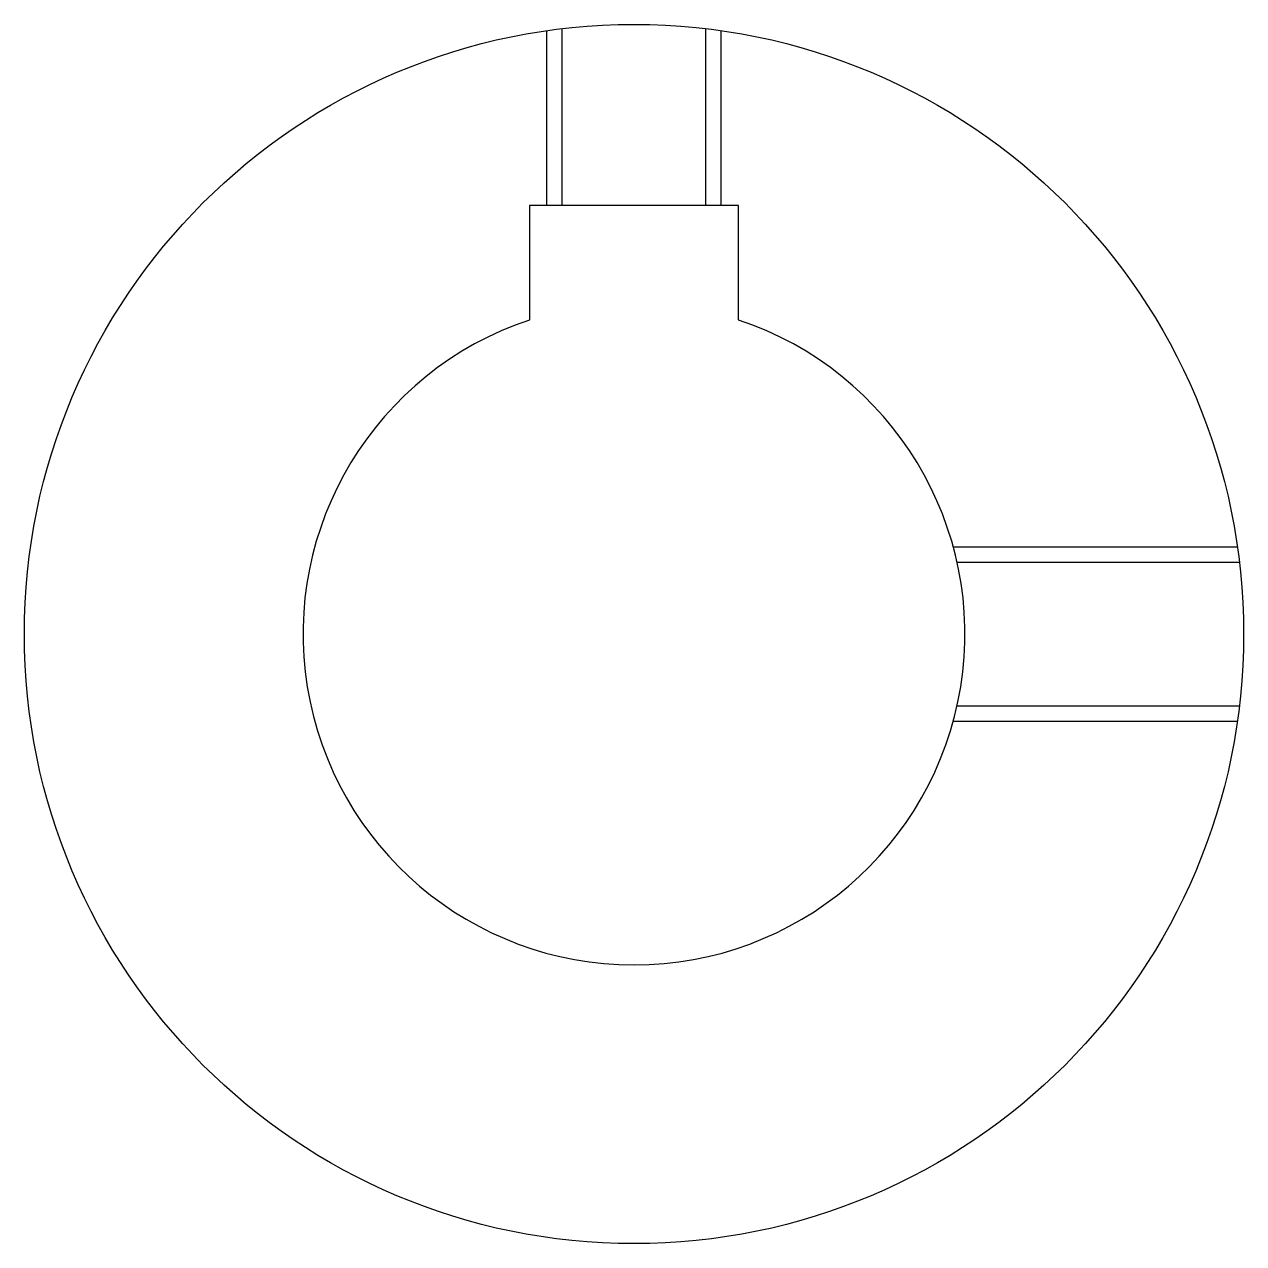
# Model space of a CAD drawing. Header units: metres. Extents: x 86 to 308, y 70 to 182.
# Drawn here: x 272.5 to 307.5, y 104.75 to 139.75 of the extents above.
import ezdxf

# ---------------------------------------------------------------- set-up
doc = ezdxf.new("R2010")
doc.units = ezdxf.units.M

msp = doc.modelspace()

# ---------------------------------------------------------------- linework, layer by layer
at = {"color": 4}
for points in [[(287.5, 134.550003), (287.5, 139.570511)], [(287.934998, 134.550003), (287.934998, 139.627731)], [(292.065002, 134.550003), (292.065002, 139.627731)], [(292.5, 134.550003), (292.5, 139.570511)], [(293, 131.263885), (293, 134.550003), (287, 134.550003), (287, 131.263885)], [(299.165161, 124.75), (307.320496, 124.75)], [(299.272858, 124.315002), (307.377747, 124.315002)], [(299.272858, 120.184998), (307.377747, 120.184998)], [(299.165161, 119.75), (307.320496, 119.75)]]:
    msp.add_lwpolyline(points, dxfattribs=at)
msp.add_circle((290, 122.25), 17.5, dxfattribs=at)
msp.add_arc((290, 122.25), 9.5, 108.4084803, 71.5915197, dxfattribs=at)

doc.saveas('drawing.dxf')
